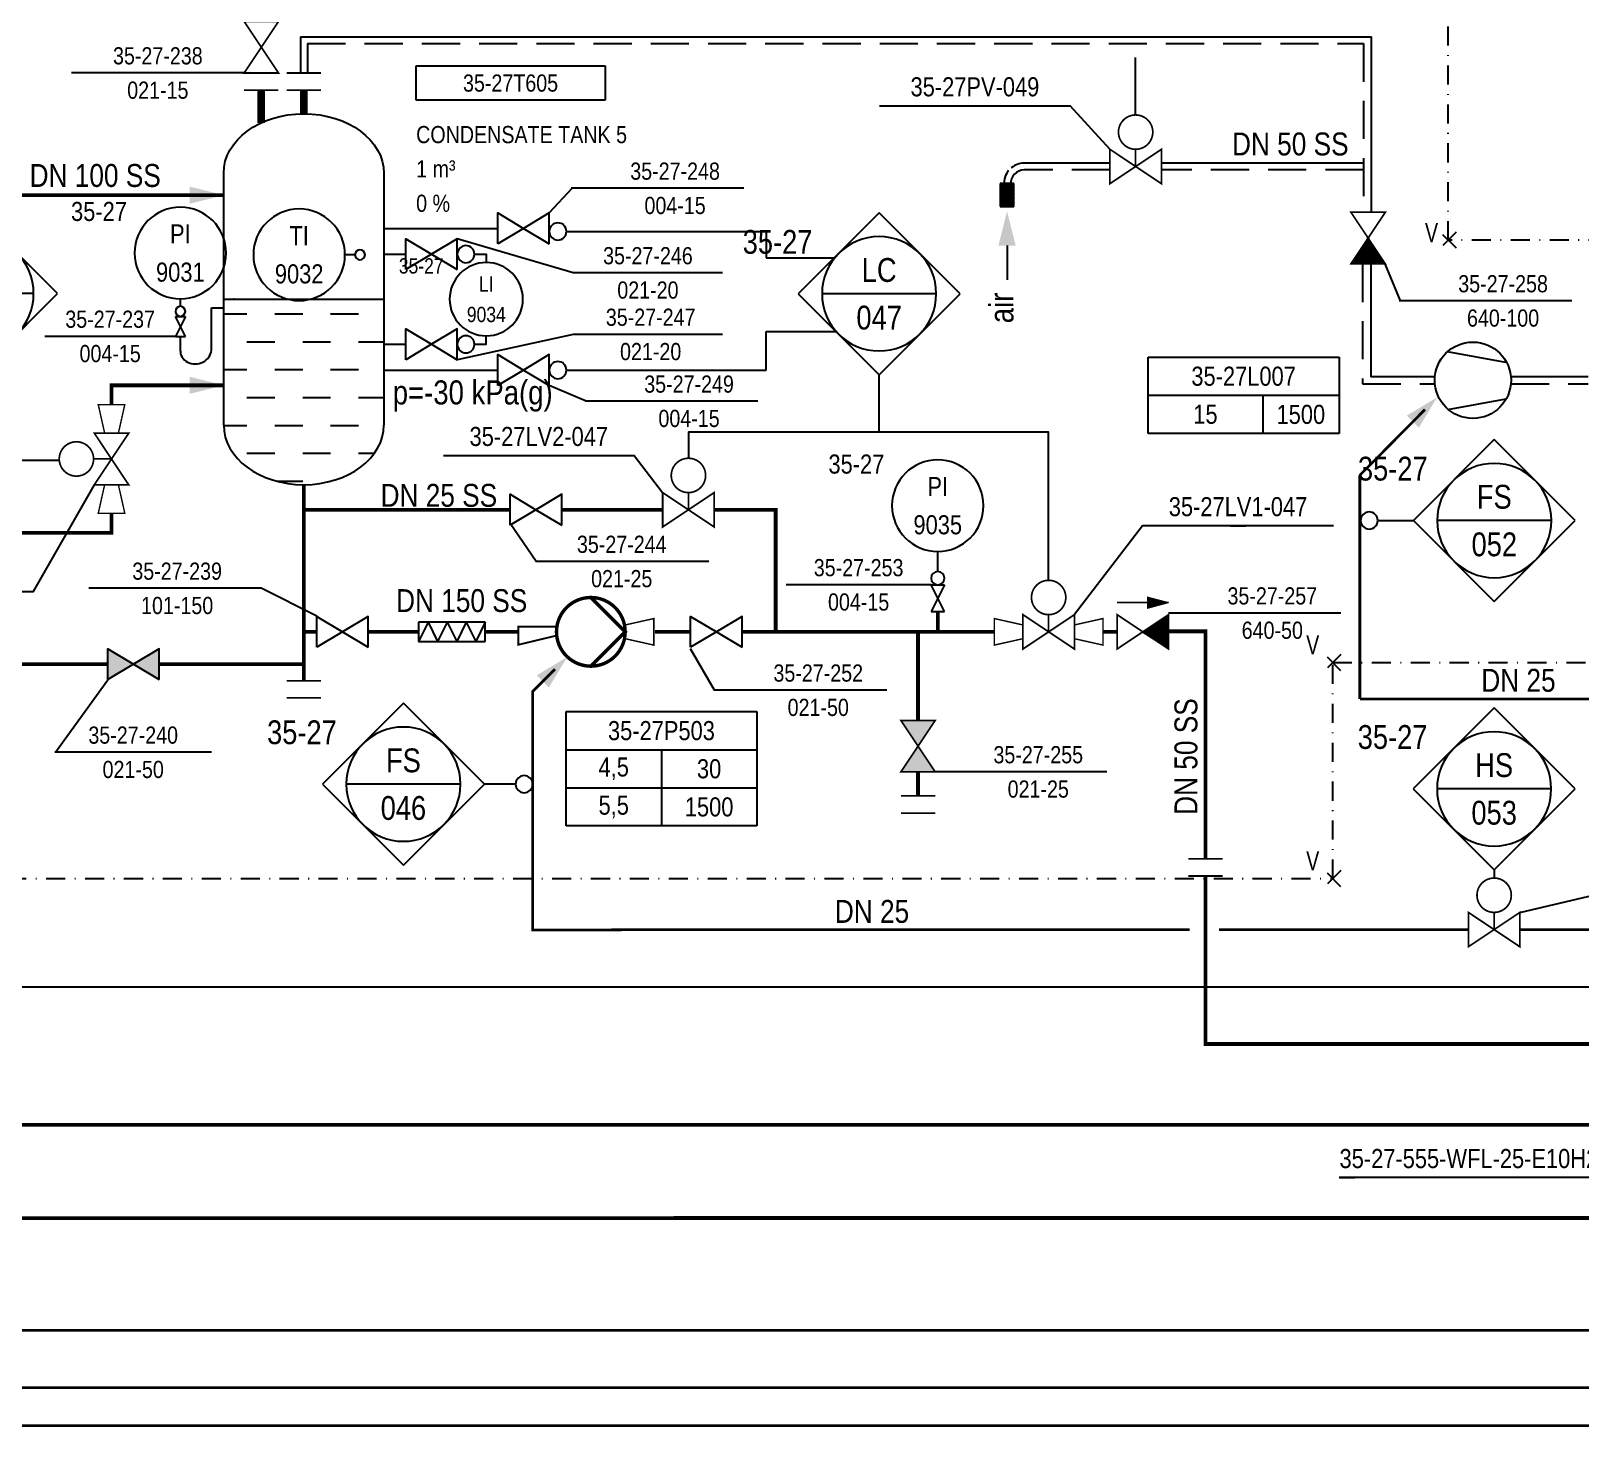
# Model space of a CAD drawing. Header units: millimetres. Extents: x -415 to 12957, y -5 to 599.
# Drawn here: x 4496.1 to 4699.1, y -0.2 to 182.7 of the extents above; entities that cross this region are included whole.
import ezdxf
from ezdxf.enums import TextEntityAlignment as Align

# ---------------------------------------------------------------- set-up
doc = ezdxf.new("R2010")
doc.units = ezdxf.units.MM
doc.header["$LTSCALE"] = 10
doc.header["$MEASUREMENT"] = 0
doc.header["$PDSIZE"] = 1
doc.linetypes.add('DASHDOT2', pattern=[0.5, 0.25, -0.125, 0, -0.125])
doc.linetypes.add('DASHED', pattern=[0.75, 0.5, -0.25])
doc.layers.get('0').update_dxf_attribs({"linetype": 'CONTINUOUS'})
doc.layers.add('BALANSSI', color=3, linetype='CONTINUOUS', lineweight=25)
doc.layers.add('VESIKIERROT', color=100, linetype='DASHDOT2', lineweight=35)
for name, color, linetype in [('ILMAPUTKET', 7, 'CONTINUOUS'), ('KASIVENTTIILIT', 7, 'CONTINUOUS'), ('LAITTEISTO', 7, 'CONTINUOUS'), ('METALLILETKUT', 7, 'CONTINUOUS'), ('P-A-SHEET', 3, 'CONTINUOUS'), ('P-COND', 4, 'CONTINUOUS'), ('P-CVPOS', 7, 'CONTINUOUS'), ('P-DELIVERY_LIMIT', 1, 'DASHDOT2'), ('P-EQUIPMENT_POS', 7, 'CONTINUOUS'), ('P-FITTINGS', 7, 'CONTINUOUS'), ('P-INSTRPOS', 7, 'CONTINUOUS'), ('P-INSTRPOS_TEXTS', 7, 'CONTINUOUS'), ('P-INSTRU', 7, 'CONTINUOUS'), ('P-LINEPOS', 7, 'CONTINUOUS'), ('P-OTHER', 7, 'CONTINUOUS'), ('P-PUMP_POS', 7, 'CONTINUOUS'), ('P-STEAM1', 6, 'CONTINUOUS'), ('P-TANK_POS', 7, 'CONTINUOUS'), ('P-TEXT', 7, 'CONTINUOUS'), ('P-VALVEPOS', 7, 'CONTINUOUS'), ('P-VENTS', 7, 'CONTINUOUS'), ('P-WATER', 3, 'CONTINUOUS'), ('PUMPUT', 7, 'CONTINUOUS'), ('PUTKIKARTIOT', 7, 'CONTINUOUS'), ('SAATOVENTTIILIT', 7, 'CONTINUOUS'), ('yyyy', 7, 'CONTINUOUS'), ('yyyyy', 7, 'CONTINUOUS')]:
    doc.layers.add(name, color=color, linetype=linetype)
doc.styles.add('ARIAL', font='ARIALN.TTF')
doc.styles.add('ARIALN', font='ARIALN.TTF')
doc.styles.add('LEGIBLE', font='ARIALN.TTF')
doc.styles.add('MODESTD', font='ARIALN.TTF')
doc.styles.add('SFS', font='ARIALN.TTF')
doc.styles.get("Standard").update_dxf_attribs({"font": 'ARIALN.TTF'})

# ---------------------------------------------------------------- blocks, each defined once
blk = doc.blocks.new('LAI2587')
for p, q in [((0, 0), (2.5, 0)), ((0, -8.75), (0, 0)), ((2.5, 0), (2.5, -8.75)), ((2.5, -8.75), (0, -8.75))]:
    blk.add_line(p, q)
blk = doc.blocks.new('FLEXIBLE-JOINT')
for p, q in [((1.25, 8.75), (-1.25, 7.5)), ((1.25, 6.25), (-1.25, 7.5)), ((1.25, 6.25), (-1.25, 5)), ((1.25, 3.75), (-1.25, 5)), ((1.25, 3.75), (-1.25, 2.5)), ((1.25, 1.25), (-1.25, 2.5)), ((1.25, 1.25), (-1.25, 0))]:
    blk.add_line(p, q)
at = {"rotation": 180}
blk.add_blockref('LAI2587', (1.25, 0), dxfattribs=at)
blk = doc.blocks.new('P0021')
at = {"linetype": 'Continuous', "const_width": 0.5}
blk.add_lwpolyline([(0, 5, 1), (0, -5, 1)], format="xyb", close=True, dxfattribs=at)
blk.add_lwpolyline([(0, 5), (5, 0), (0, -5)], dxfattribs=at)
at = {"linetype": 'Continuous', "style": 'SFS', "flags": 9}
for tag, p in [('FC', (0, 3.5)), ('SYM_WIDTH', (0, 0))]:
    blk.add_attdef(tag, p, '', height=0.2, dxfattribs=at)
blk = doc.blocks.new('*X39')
at = {"color": 0, "linetype": 'Continuous'}
for p, q in [((207.6, 476.3), (210.54, 479.24)), ((207.61, 476.27), (210.55, 479.22)), ((207.65, 476.27), (210.57, 479.2)), ((207.66, 476.4), (210.53, 479.26)), ((207.68, 476.27), (210.58, 479.17)), ((207.72, 476.27), (210.59, 479.15)), ((207.73, 476.5), (210.51, 479.28)), ((207.75, 476.27), (210.61, 479.13)), ((207.79, 476.6), (210.5, 479.3)), ((207.79, 476.27), (210.62, 479.11)), ((207.82, 476.27), (210.64, 479.09)), ((207.86, 476.7), (210.48, 479.33)), ((207.86, 476.27), (210.65, 479.07)), ((207.89, 476.27), (210.66, 479.05)), ((207.92, 476.8), (210.47, 479.35)), ((207.93, 476.27), (210.68, 479.02)), ((207.96, 476.27), (210.69, 479)), ((207.99, 476.9), (210.46, 479.37)), ((208, 476.27), (210.7, 478.98)), ((208.03, 476.27), (210.72, 478.96)), ((208.05, 477), (210.44, 479.39)), ((208.07, 476.27), (210.73, 478.94)), ((208.1, 476.27), (210.75, 478.92)), ((208.12, 477.1), (210.43, 479.41)), ((208.14, 476.27), (210.76, 478.89)), ((208.18, 477.2), (210.41, 479.43)), ((208.18, 476.27), (210.77, 478.87)), ((208.21, 476.27), (210.79, 478.85)), ((208.25, 477.3), (210.4, 479.46)), ((208.25, 476.27), (210.8, 478.83)), ((208.28, 476.27), (210.81, 478.81)), ((208.31, 477.4), (210.39, 479.48)), ((208.32, 476.27), (210.83, 478.79)), ((208.35, 476.27), (210.84, 478.76)), ((208.38, 477.51), (210.37, 479.5)), ((208.39, 476.27), (210.86, 478.74)), ((208.42, 476.27), (210.87, 478.72)), ((208.45, 477.61), (210.36, 479.52)), ((208.46, 476.27), (210.88, 478.7)), ((208.49, 476.27), (210.9, 478.68)), ((208.51, 477.71), (210.35, 479.54)), ((208.53, 476.27), (210.91, 478.66)), ((208.56, 476.27), (210.92, 478.64)), ((208.58, 477.81), (210.33, 479.56)), ((208.6, 476.27), (210.94, 478.61)), ((208.64, 477.91), (210.32, 479.58)), ((208.64, 476.27), (210.95, 478.59)), ((208.67, 476.27), (210.97, 478.57)), ((208.71, 478.01), (210.3, 479.61)), ((208.71, 476.27), (210.98, 478.55)), ((208.74, 476.27), (210.99, 478.53)), ((208.77, 478.11), (210.29, 479.63)), ((208.78, 476.27), (211.01, 478.51)), ((208.81, 476.27), (211.02, 478.48)), ((208.84, 478.21), (210.28, 479.65)), ((208.85, 476.27), (211.04, 478.46)), ((208.88, 476.27), (211.05, 478.44)), ((208.9, 478.31), (210.26, 479.67)), ((208.92, 476.27), (211.06, 478.42)), ((208.95, 476.27), (211.08, 478.4)), ((208.97, 478.41), (210.25, 479.69)), ((208.99, 476.27), (211.09, 478.38)), ((209.02, 476.27), (211.1, 478.36)), ((209.03, 478.51), (210.24, 479.71)), ((209.06, 476.27), (211.12, 478.33)), ((209.09, 476.27), (211.13, 478.31)), ((209.1, 478.61), (210.22, 479.74)), ((209.13, 476.27), (211.15, 478.29)), ((209.17, 478.71), (210.21, 479.76)), ((209.17, 476.27), (211.16, 478.27)), ((209.2, 476.27), (211.17, 478.25)), ((209.23, 478.82), (210.19, 479.78)), ((209.24, 476.27), (211.19, 478.23)), ((209.27, 476.27), (211.2, 478.2)), ((209.3, 478.92), (210.18, 479.8)), ((209.31, 476.27), (211.21, 478.18)), ((209.34, 476.27), (211.23, 478.16)), ((209.36, 479.02), (210.17, 479.82)), ((209.43, 479.12), (210.15, 479.84)), ((209.49, 479.22), (210.14, 479.86)), ((209.38, 476.27), (211.24, 478.14)), ((209.41, 476.27), (211.26, 478.12)), ((209.45, 476.27), (211.27, 478.1)), ((209.48, 476.27), (211.28, 478.07)), ((209.52, 476.27), (211.3, 478.05)), ((209.55, 476.27), (211.31, 478.03)), ((209.59, 476.27), (211.32, 478.01)), ((209.63, 476.27), (211.34, 477.99)), ((209.66, 476.27), (211.35, 477.97)), ((209.7, 476.27), (211.37, 477.95)), ((209.73, 476.27), (211.38, 477.92)), ((209.77, 476.27), (211.39, 477.9)), ((209.8, 476.27), (211.41, 477.88)), ((209.84, 476.27), (211.42, 477.86)), ((209.87, 476.27), (211.43, 477.84)), ((209.91, 476.27), (211.45, 477.82)), ((209.94, 476.27), (211.46, 477.79)), ((209.98, 476.27), (211.48, 477.77)), ((210.01, 476.27), (211.49, 477.75)), ((210.05, 476.27), (211.5, 477.73)), ((210.08, 476.27), (211.52, 477.71)), ((210.12, 476.27), (211.53, 477.69)), ((210.16, 476.27), (211.55, 477.66)), ((210.19, 476.27), (211.56, 477.64)), ((210.23, 476.27), (211.57, 477.62)), ((210.26, 476.27), (211.59, 477.6)), ((210.3, 476.27), (211.6, 477.58)), ((210.33, 476.27), (211.61, 477.56)), ((210.37, 476.27), (211.63, 477.54)), ((210.4, 476.27), (211.64, 477.51)), ((210.44, 476.27), (211.66, 477.49)), ((210.47, 476.27), (211.67, 477.47)), ((210.51, 476.27), (211.68, 477.45)), ((210.54, 476.27), (211.7, 477.43)), ((210.58, 476.27), (211.71, 477.41)), ((210.61, 476.27), (211.72, 477.38)), ((210.65, 476.27), (211.74, 477.36)), ((210.69, 476.27), (211.75, 477.34)), ((210.72, 476.27), (211.77, 477.32)), ((210.76, 476.27), (211.78, 477.3)), ((210.79, 476.27), (211.79, 477.28)), ((210.83, 476.27), (211.81, 477.26)), ((210.86, 476.27), (211.82, 477.23)), ((210.9, 476.27), (211.83, 477.21)), ((210.93, 476.27), (211.85, 477.19)), ((210.97, 476.27), (211.86, 477.17)), ((211, 476.27), (211.88, 477.15)), ((211.04, 476.27), (211.89, 477.13)), ((211.07, 476.27), (211.9, 477.1)), ((211.11, 476.27), (211.92, 477.08)), ((211.15, 476.27), (211.93, 477.06)), ((211.18, 476.27), (211.95, 477.04)), ((211.22, 476.27), (211.96, 477.02)), ((211.25, 476.27), (211.97, 477)), ((211.29, 476.27), (211.99, 476.97)), ((211.32, 476.27), (212, 476.95)), ((211.36, 476.27), (212.01, 476.93)), ((211.39, 476.27), (212.03, 476.91)), ((211.43, 476.27), (212.04, 476.89)), ((211.46, 476.27), (212.06, 476.87)), ((211.5, 476.27), (212.07, 476.85)), ((211.53, 476.27), (212.08, 476.82)), ((211.57, 476.27), (212.1, 476.8)), ((211.6, 476.27), (212.11, 476.78)), ((211.64, 476.27), (212.12, 476.76)), ((211.68, 476.27), (212.14, 476.74)), ((211.71, 476.27), (212.15, 476.72)), ((211.75, 476.27), (212.17, 476.69)), ((211.78, 476.27), (212.18, 476.67)), ((211.82, 476.27), (212.19, 476.65)), ((211.85, 476.27), (212.21, 476.63)), ((211.89, 476.27), (212.22, 476.61)), ((211.92, 476.27), (212.23, 476.59)), ((211.96, 476.27), (212.25, 476.56)), ((211.99, 476.27), (212.26, 476.54)), ((212.03, 476.27), (212.28, 476.52)), ((212.06, 476.27), (212.29, 476.5)), ((212.1, 476.27), (212.3, 476.48)), ((212.14, 476.27), (212.32, 476.46)), ((212.17, 476.27), (212.33, 476.44)), ((212.21, 476.27), (212.34, 476.41)), ((212.24, 476.27), (212.36, 476.39)), ((212.28, 476.27), (212.37, 476.37)), ((212.31, 476.27), (212.39, 476.35)), ((212.35, 476.27), (212.4, 476.33)), ((212.38, 476.27), (212.41, 476.31)), ((212.42, 476.27), (212.43, 476.28))]:
    blk.add_line(p, q, dxfattribs=at)
blk = doc.blocks.new('t001_ch2')
for points, const_width in [([(-3.75, 2.5), (-3.75, -2.5), (3.75, 2.5), (3.75, -2.5), (-3.75, 2.5)], 0.25), ([(3.75, -4.25), (-3.75, -4.25)], 0.25), ([(-3.57, -4.3), (-0.77, -3.55), (-0.77, -4.93), (-3.17, -4.3), (-0.88, -3.69), (-0.88, -4.8), (-2.77, -4.3), (-0.98, -3.82), (-0.98, -4.67), (-2.37, -4.3), (-1.08, -3.95), (-1.08, -4.53), (-1.97, -4.3), (-1.19, -4.09), (-1.19, -4.4), (-1.57, -4.3), (-1.29, -4.22), (-1.29, -4.26), (-1.17, -4.22)], 0.35)]:
    blk.add_lwpolyline(points, dxfattribs=dict(const_width=const_width))
at = {"linetype": 'Continuous', "const_width": 0.25}
for points in [[(-0.08, 0.03), (-3.74, -2.42), (-3.72, 2.42), (-0.02, 0.06)], [(0, 0), (-3.73, -2.42), (-3.73, 2.28), (-3.73, 2.43), (-0.12, 0.13)]]:
    blk.add_lwpolyline(points, dxfattribs=at)
at = {"linetype": 'Continuous', "xscale": -1, "rotation": 270}
blk.add_blockref('*X39', (-480, -210), dxfattribs=at)
blk = doc.blocks.new('PI321')
for p, q in [((0.5, 0.25), (-0.5, -0.25)), ((-0.5, -0.25), (-0.5, 0.25)), ((-0.5, 0.25), (0.5, -0.25)), ((0.5, -0.25), (0.5, 0.25))]:
    blk.add_line(p, q)
blk = doc.blocks.new('ARROW')
blk.add_solid([(-2.5, -1.25), (-2.5, 1.25), (2.5, 0)])
at = {"linetype": 'Continuous', "flags": 1}
blk.add_attdef('SYM_WIDTH', (0, 0), '', height=3, dxfattribs=at)
blk = doc.blocks.new('T200FFL')
at = {"const_width": 0.25}
for points in [[(-1.25, 2.5), (-1.25, -2.5)], [(1.25, -2.5), (1.25, 2.5)]]:
    blk.add_lwpolyline(points, dxfattribs=at)
at = {"linetype": 'Continuous', "style": 'SFS', "flags": 9}
for tag, p in [('FC', (0, 3.5)), ('SYM_WIDTH', (0, 0))]:
    blk.add_attdef(tag, p, '', height=0.2, dxfattribs=at)
blk = doc.blocks.new('*X36')
at = {"color": 0, "linetype": 'Continuous'}
for p, q in [((172.25, 138.38), (172.29, 138.42)), ((172.25, 138.31), (172.33, 138.39)), ((172.25, 138.23), (172.37, 138.36)), ((172.25, 138.16), (172.41, 138.33)), ((172.25, 138.09), (172.45, 138.3)), ((172.25, 138.02), (172.5, 138.27)), ((172.25, 137.95), (172.54, 138.24)), ((172.25, 137.88), (172.58, 138.22)), ((172.25, 137.81), (172.62, 138.19)), ((172.25, 137.74), (172.66, 138.16)), ((172.25, 137.67), (172.71, 138.13)), ((172.25, 137.6), (172.75, 138.1)), ((172.25, 137.53), (172.79, 138.07)), ((172.25, 137.46), (172.83, 138.04)), ((172.25, 137.39), (172.87, 138.01)), ((172.25, 137.32), (172.92, 137.99)), ((172.25, 137.25), (172.96, 137.96)), ((172.25, 137.18), (173, 137.93)), ((172.26, 137.11), (173.04, 137.9)), ((172.26, 137.04), (173.09, 137.87)), ((172.26, 136.97), (173.13, 137.84)), ((172.26, 136.9), (173.17, 137.81)), ((172.26, 136.83), (173.21, 137.79)), ((172.26, 136.76), (173.25, 137.76)), ((172.26, 136.69), (173.3, 137.73)), ((172.26, 136.62), (173.34, 137.7)), ((172.26, 136.55), (173.38, 137.67)), ((172.26, 136.48), (173.42, 137.64)), ((172.26, 136.41), (173.46, 137.61)), ((172.26, 136.34), (173.51, 137.58)), ((172.26, 136.27), (173.55, 137.56)), ((172.26, 136.2), (173.59, 137.53)), ((172.26, 136.13), (173.63, 137.5)), ((172.26, 136.06), (173.67, 137.47)), ((172.26, 135.99), (173.72, 137.44)), ((172.26, 135.92), (173.76, 137.41)), ((172.26, 135.85), (173.8, 137.38)), ((172.27, 135.78), (173.84, 137.36)), ((172.27, 135.71), (173.88, 137.33)), ((172.27, 135.64), (173.93, 137.3)), ((172.27, 135.57), (173.97, 137.27)), ((172.27, 135.5), (174.01, 137.24)), ((172.27, 135.43), (174.05, 137.21)), ((172.27, 135.36), (174.09, 137.18)), ((172.27, 135.29), (174.14, 137.15)), ((172.27, 135.22), (174.18, 137.13)), ((172.27, 135.15), (174.22, 137.1)), ((172.27, 135.08), (174.26, 137.07)), ((172.27, 135.01), (174.3, 137.04)), ((172.27, 134.94), (174.35, 137.01)), ((172.27, 134.87), (174.39, 136.98)), ((172.27, 134.8), (174.43, 136.95)), ((172.27, 134.73), (174.47, 136.93)), ((172.27, 134.66), (174.51, 136.9)), ((172.27, 134.59), (174.56, 136.87)), ((172.27, 134.52), (174.6, 136.84)), ((172.28, 134.45), (174.64, 136.81)), ((172.28, 134.38), (174.68, 136.78)), ((172.28, 134.3), (174.73, 136.75)), ((172.28, 134.23), (174.77, 136.72)), ((172.28, 134.16), (174.81, 136.7)), ((172.28, 134.09), (174.85, 136.67)), ((172.28, 134.02), (174.89, 136.64)), ((172.28, 133.95), (174.94, 136.61)), ((172.28, 133.88), (174.98, 136.58)), ((172.28, 133.81), (175.02, 136.55)), ((172.28, 133.74), (175.06, 136.52)), ((172.28, 133.67), (175.1, 136.5)), ((172.28, 133.6), (175.15, 136.47)), ((172.31, 133.56), (175.19, 136.44)), ((172.52, 133.7), (175.23, 136.41)), ((172.73, 133.84), (175.27, 136.38)), ((172.95, 133.98), (175.31, 136.35)), ((173.16, 134.13), (175.36, 136.32)), ((173.37, 134.27), (175.4, 136.29)), ((173.58, 134.41), (175.44, 136.27)), ((173.8, 134.55), (175.48, 136.24)), ((174.01, 134.7), (175.52, 136.21)), ((174.22, 134.84), (175.57, 136.18)), ((174.44, 134.98), (175.61, 136.15)), ((174.65, 135.12), (175.65, 136.12)), ((174.86, 135.26), (175.69, 136.09)), ((175.08, 135.41), (175.73, 136.07)), ((175.29, 135.55), (175.78, 136.04)), ((175.5, 135.69), (175.82, 136.01)), ((175.71, 135.83), (175.86, 135.98)), ((175.9, 135.95), (175.93, 135.97))]:
    blk.add_line(p, q, dxfattribs=at)
blk = doc.blocks.new('t001_ch')
at = {"const_width": 0.25}
blk.add_lwpolyline([(-3.75, -2.5), (-3.75, 2.5), (3.75, -2.5), (3.75, 2.5), (-3.75, -2.5)], dxfattribs=at)
at = {"linetype": 'Continuous'}
blk.add_lwpolyline([(-0.08, -0.06), (-3.75, 2.44), (-3.72, -2.46), (-0.08, -0.03), (-0.06, -0.03)], dxfattribs=at)
at = {"color": 7, "linetype": 'Continuous'}
for start, end in [(0, 180), (180, 0)]:
    blk.add_arc((-0.02, 0), 0.0625, start, end, dxfattribs=at)
at = {"linetype": 'Continuous'}
blk.add_blockref('*X36', (-176, -136), dxfattribs=at)
at = {"linetype": 'Continuous', "style": 'LEGIBLE', "flags": 9}
for tag, p in [('FC', (0, 3.5)), ('SYM_WIDTH', (0, 0))]:
    blk.add_attdef(tag, p, '', height=1.8, dxfattribs=at)
blk = doc.blocks.new('condensatetank2_5')
at = {"layer": 'yyyy'}
h = blk.add_hatch(dxfattribs=at)
h.set_pattern_fill('DASH', color=256, scale=39, style=0)
h.set_pattern_definition([(0, (-51.5, -34.8895), (4.875, 4.875), [4.875, -4.875])])
h.paths.add_polyline_path([(14, 0), (0, 0), (0, -22), (14, -22)])
h.paths.add_polyline_path([(28, 0), (14, 0), (14, -22), (28, -22)])
edge = h.paths.add_edge_path()
edge.add_ellipse((14, -22), major_axis=(14, 0), ratio=0.742857, start_angle=180, end_angle=360)
edge.add_line((28, -22), (0, -22))
for p, q in [((0, -22), (0, 22)), ((28, 22), (28, -22)), ((0, 0), (28, 0)), ((0, -18.29), (0, -18.29))]:
    blk.add_line(p, q, dxfattribs=at)
at = {"layer": 'yyyy', "extrusion": (0, 0, -1)}
blk.add_ellipse((14, 22), major_axis=(14, 0), ratio=0.742857, start_param=3.141593, end_param=6.283185, dxfattribs=at)
at = {"layer": 'yyyy'}
blk.add_ellipse((14, -22), major_axis=(14, 0), ratio=0.742857, start_param=3.141593, end_param=6.283185, dxfattribs=at)
for p in [(0, 8.68), (0, 0), (1.78, 0)]:
    blk.add_point(p, dxfattribs=at)
blk = doc.blocks.new('T100CON')
at = {"const_width": 0.25}
blk.add_lwpolyline([(-2.5, 2.4), (2.5, 1.28), (2.5, -1.12), (-2.5, -2.24)], close=True, dxfattribs=at)
at = {"style": 'LEGIBLE', "flags": 9}
for tag, p in [('FC', (0, 3.5)), ('SYM_WIDTH', (0, 0))]:
    blk.add_attdef(tag, p, '', height=1.8, dxfattribs=at)
blk = doc.blocks.new('T100ECC')
at = {"const_width": 0.25}
blk.add_lwpolyline([(-2.5, -0.28), (-2.5, -1.464), (2.5, -2.664), (2.5, -0.28)], close=True, dxfattribs=at)
at = {"linetype": 'Continuous', "style": 'LEGIBLE', "flags": 9}
blk.add_attdef('FC', (0, 3.5), '', height=1.8, dxfattribs=at)
blk = doc.blocks.new('i001_11')
at = {"layer": 'yyyyy', "const_width": 0.25}
blk.add_lwpolyline([(0, 7.5, 1), (0, 2.5, 1)], format="xyb", close=True, dxfattribs=at)
for points in [[(-3.75, -2.5), (-3.75, 2.5), (3.75, -2.5), (3.75, 2.5), (-3.75, -2.5)], [(0, 2.5), (0, 0)]]:
    blk.add_lwpolyline(points, dxfattribs=at)
at = {"layer": 'yyyyy', "linetype": 'Continuous', "style": 'SFS', "flags": 9}
for tag, p in [('FC', (0, 3.5)), ('SYM_WIDTH', (0, 0))]:
    blk.add_attdef(tag, p, '', height=0.2, dxfattribs=at)
blk = doc.blocks.new('T001_11')
at = {"const_width": 0.25}
blk.add_lwpolyline([(-3.75, -2.5), (-3.75, 2.5), (3.75, -2.5), (3.75, 2.5), (-3.75, -2.5)], dxfattribs=at)
at = {"linetype": 'Continuous', "style": 'SFS', "flags": 9}
for tag, p in [('FC', (0, 3.5)), ('SYM_WIDTH', (0, 0))]:
    blk.add_attdef(tag, p, '', height=0.2, dxfattribs=at)
blk = doc.blocks.new('t001_00')
at = {"const_width": 0.25}
blk.add_lwpolyline([(-3.75, -2.5), (-3.75, 2.5), (3.75, -2.5), (3.75, 2.5), (-3.75, -2.5)], dxfattribs=at)
at = {"linetype": 'Continuous'}
for points in [[(-3.75, 2.5), (-3.75, -2.5), (0, 0)], [(0, 0), (3.75, 2.5), (3.75, -2.5)]]:
    blk.add_solid(points, dxfattribs=at)
blk = doc.blocks.new('PPI_0103B')
at = {"color": 0, "linetype": 'ByBlock'}
blk.add_circle((0, 0), 1.25, dxfattribs=at)
blk = doc.blocks.new('PPI_0900A')
at = {"color": 0, "linetype": 'ByBlock'}
blk.add_line((-2.5, 0), (2.5, 0), dxfattribs=at)
blk = doc.blocks.new('PPI_0700A-27_5')
at = {"color": 0, "linetype": 'ByBlock'}
for p, q in [((0, 0), (27.5, 0)), ((0, -5), (0, 0)), ((27.5, 0), (27.5, -5)), ((27.5, -5), (0, -5))]:
    blk.add_line(p, q, dxfattribs=at)
blk = doc.blocks.new('PPI_1207A')
at = {"color": 0, "linetype": 'ByBlock'}
for p, q in [((-8.5, 0), (0, 8.5)), ((0, 8.5), (8.5, 0)), ((0, -8.5), (-8.5, 0)), ((-6, 0), (6, 0)), ((8.5, 0), (0, -8.5))]:
    blk.add_line(p, q, dxfattribs=at)
blk.add_circle((0, 0), 6, dxfattribs=at)
blk = doc.blocks.new('PPI_1000A')
at = {"color": 0, "linetype": 'ByBlock'}
blk.add_line((-1, 0), (1, 0), dxfattribs=at)
blk = doc.blocks.new('PPI_0521A-25_0')
at = {"color": 0, "linetype": 'ByBlock'}
for p, q in [((0, 0), (25, 0)), ((0, -15), (0, 0)), ((25, 0), (25, -15)), ((0, -5), (25, -5)), ((12.5, -5), (12.5, -15)), ((0, -10), (25, -10)), ((25, -15), (0, -15))]:
    blk.add_line(p, q, dxfattribs=at)
blk = doc.blocks.new('PPI_1200A')
at = {"color": 0, "linetype": 'ByBlock'}
blk.add_circle((0, 0), 6, dxfattribs=at)
blk = doc.blocks.new('PPI_1100A')
at = {"color": 0, "linetype": 'ByBlock'}
blk.add_line((0, 0), (2, 0), dxfattribs=at)
blk = doc.blocks.new('PRO66DD')
h = blk.add_hatch(color=0)
h.paths.add_polyline_path([(-3, 1.8), (-3, -1.8), (0, 0)])
h.paths.add_polyline_path([(3, -1.8), (3, 1.8), (0, 0)])
at = {"layer": 'P-VENTS', "color": 0, "linetype": 'Continuous'}
for points in [[(-3, -1.8), (-3, 1.8), (0, 0)], [(3, -1.8), (3, 1.8), (0, 0)]]:
    blk.add_lwpolyline(points, close=True, dxfattribs=at)
blk = doc.blocks.new('P7A1100')
at = {"color": 0, "linetype": 'ByBlock'}
for points in [[(-3, -1.8), (-3, 1.8), (0, 0)], [(3, -1.8), (3, 1.8), (0, 0)]]:
    blk.add_lwpolyline(points, close=True, dxfattribs=at)
blk = doc.blocks.new('PPI_1300A-25_0')
at = {"color": 0, "linetype": 'ByBlock'}
for p, q in [((0, 0), (25, 0)), ((0, -10), (0, 0)), ((25, 0), (25, -10)), ((0, -5), (25, -5)), ((15, -5), (15, -10)), ((25, -10), (0, -10))]:
    blk.add_line(p, q, dxfattribs=at)
blk = doc.blocks.new('P7A1209')
at = {"color": 0, "linetype": 'ByBlock'}
for p, q in [((-3, -3), (3, 3)), ((-3, -2), (2, 3)), ((-3, -1), (1, 3)), ((-3, 0), (0, 3)), ((-3, 1), (-1, 3)), ((-3, 2), (-2, 3)), ((3, 3), (-3, 3)), ((-3, 3), (-3, -3)), ((-2, -3), (3, 2)), ((-1, -3), (3, 1)), ((0, -3), (3, 0)), ((3, -3), (3, 3)), ((-3, -3), (3, -3)), ((1, -3), (3, -1)), ((2, -3), (3, -2))]:
    blk.add_line(p, q, dxfattribs=at)
blk = doc.blocks.new('A$CBBCD')
at = {"layer": 'P-FITTINGS', "xscale": 0.5, "yscale": 0.3, "zscale": 0.3}
blk.add_blockref('P7A1209', (1.5, 0.9), dxfattribs=at)

msp = doc.modelspace()

# ---------------------------------------------------------------- linework, layer by layer
at = {"layer": 'ILMAPUTKET'}
for points in [[(4531.41, 181.98), (4671.76, 181.98)], [(4531.41, 181.98), (4531.41, 177.23)], [(4532.31, 181.08), (4532.31, 177.23)], [(4671.76, 158.97), (4671.76, 181.98)], [(4637.47, 165.43), (4626.17, 165.43)], [(4670.7, 165.43), (4644.22, 165.43)], [(4623.99, 154.62), (4623.99, 150.12)], [(4623.99, 154.62), (4623.99, 150.12)], [(4671.67, 152.23), (4671.67, 137.42)], [(4680.03, 137.42), (4671.67, 137.42)], [(4700.12, 137.42), (4690.01, 137.42)]]:
    msp.add_lwpolyline(points, dxfattribs=at)
at = {"layer": 'ILMAPUTKET', "linetype": 'DASHED'}
for points in [[(4532.31, 181.08), (4670.7, 181.08)], [(4670.7, 181.08), (4670.7, 158.97)], [(4637.47, 164.53), (4626.25, 164.53)], [(4670.7, 164.53), (4644.22, 164.53)], [(4670.58, 152.22), (4670.58, 136.52)], [(4670.58, 136.52), (4680.03, 136.52)], [(4690.01, 136.52), (4700.12, 136.52)]]:
    msp.add_lwpolyline(points, dxfattribs=at)
at = {"layer": 'ILMAPUTKET'}
for centre, radius, start, end in [((4626.27, 162.73), 2.7, 140.4859, 155.1062), ((4626.27, 162.73), 1.8, 90.8801, 181.7657), ((4626.26, 162.77), 2.66, 91.9245, 129.966), ((4626.27, 162.73), 2.7, 152.7527, 179.4363), ((4626.27, 162.73), 2.7, 152.7527, 179.4363)]:
    msp.add_arc(centre, radius, start, end, dxfattribs=at)
at = {"layer": 'P-A-SHEET', "color": 7, "const_width": 0.35}
for points in [[(-410, 0), (12952.06, 0), (12952.06, 594), (-410, 594)], [(-405, 5), (12947.06, 5), (12947.06, 589), (-405, 589)]]:
    msp.add_lwpolyline(points, close=True, dxfattribs=at)
at = {"layer": 'P-COND', "const_width": 0.5}
for points in [[(4649.99, 72.02), (4649.99, 50), (5134.7, 50), (5134.7, 320), (6139.99, 320), (6139.99, 213.09)], [(-130.72, 27.08), (2740, 27.14), (2755, 27.14), (5492.84, 27.23), (5492.84, 295), (6065.89, 295), (6065.89, 213.23)], [(4531.84, 123.29), (4531.84, 97.59)], [(4558.89, 120), (4531.84, 120)], [(4578.86, 120), (4565.64, 120)], [(4614.91, 104.01), (4614.91, 106.67)], [(4533.53, 104.01), (4531.84, 104.01)], [(4546.87, 104.01), (4540.28, 104.01)], [(4559.95, 104.01), (4555.62, 104.01)], [(4577.85, 104.01), (4582.53, 104.01)], [(4589.28, 104.01), (4622.32, 104.01)], [(4612.33, 95.77), (4612.33, 104.01)], [(4636.57, 104.01), (4638.41, 104.01)], [(4649.99, 74.27), (4649.99, 104.07), (4645.13, 104.07)], [(4531.84, 99.77), (4512.9, 99.77)], [(4612.33, 92.41), (4612.33, 95.77)], [(4612.33, 85.59), (4612.33, 82.51)]]:
    msp.add_lwpolyline(points, dxfattribs=at)
at = {"layer": 'P-COND', "linetype": 'Continuous', "const_width": 0.5}
msp.add_lwpolyline([(6127.26, 294.62), (6127.26, 307.5), (5149.96, 307.5), (5149.96, 39.42), (2539.99, 39.42), (2539.99, 175)], dxfattribs=at)
at = {"layer": 'P-COND'}
for points in [[(4402.25, 175.12, 0.5, 0.5, 0), (4402.27, 161.22, 0.5, 0.5, 0), (4521.34, 161.21, 0, 0, 0)], [(4521.36, 136.31, 0.5, 0.5, 0), (4506.64, 136.31, 0.5, 0.5, 0), (4506.64, 133.78, 0, 0, 0)], [(4404.66, 116.99, 0.5, 0.5, 0), (4506.64, 116.99, 0.5, 0.5, 0), (4506.64, 119.53, 0, 0, 0)], [(4593.67, 104.01, 0.5, 0.5, 0), (4593.67, 120, 0.5, 0.5, 0), (4585.61, 120, 0, 0, 0)], [(4506.15, 99.77, 0.5, 0.5, 0), (4493.41, 99.77, 0.5, 0.5, 0), (4493.38, 74.22, 0, 0, 0)]]:
    msp.add_lwpolyline(points, format="xyseb", dxfattribs=at)
at = {"layer": 'P-CVPOS'}
for points in [[(4607.28, 172.92), (4632.28, 172.92)], [(4637.47, 167.23), (4632.28, 172.92)], [(4550.13, 127.11), (4575.13, 127.11), (4578.86, 122.25)], [(4428.9, 109.3), (4496.4, 109.3), (4504.39, 123.28)], [(4666.76, 117.91), (4641.76, 117.91), (4632.82, 106.26)], [(4691.19, 67.25), (4700.28, 69.36)]]:
    msp.add_lwpolyline(points, dxfattribs=at)
at = {"layer": 'P-DELIVERY_LIMIT'}
msp.add_lwpolyline([(4521.54, 187.42), (4422.68, 187.42), (4422.68, 220.75), (4384.82, 220.75), (4384.82, 177.65), (4361.55, 177.65), (4361.55, 159.33), (4288.97, 159.33), (4288.97, 71.67), (4666.69, 71.68), (4666.69, 99.98), (4707.8, 99.98), (4707.8, 155.32), (4681.8, 155.32), (4681.8, 218.48), (4521.54, 218.69)], close=True, dxfattribs=at)
for points in [[(4682.87, 154.26), (4680.74, 156.38)], [(4682.86, 156.38), (4680.74, 154.25)], [(4667.75, 98.92), (4665.62, 101.04)], [(4667.75, 101.05), (4665.63, 98.92)], [(4667.75, 70.62), (4665.62, 72.74)], [(4667.75, 72.74), (4665.63, 70.62)]]:
    msp.add_lwpolyline(points, dxfattribs=at)
at = {"layer": 'P-INSTRU'}
for points in [[(1362.79, 103.98), (1514.84, 103.98), (1514.84, 57.5), (5356.15, 57.5), (5356.15, 287.5), (6120.51, 287.5)], [(4640.84, 171.73), (4640.84, 179.26)], [(4542.34, 156.87), (4557.26, 156.87)], [(4566.26, 156.47), (4592.41, 156.47)], [(4592.41, 156.47), (4592.41, 152.99)], [(4538.54, 153.41), (4537.23, 153.41)], [(4542.34, 153.49), (4545.2, 153.49)], [(4554.2, 153.49), (4555.75, 153.49), (4555.75, 152.39)], [(4592.41, 152.99), (4601.34, 152.99)], [(4515.66, 146.66), (4515.66, 147.64)], [(4519.72, 146.47), (4521.34, 146.47)], [(4554.2, 141.68), (4555.75, 141.68), (4555.75, 142.79)], [(4592.41, 143.37), (4601.55, 143.37)], [(4592.41, 138.3), (4592.41, 143.37)], [(4542.34, 141.68), (4545.2, 141.68)], [(4542.34, 138.3), (4557.26, 138.3)], [(4566.26, 138.3), (4592.41, 138.3)], [(4607.23, 130.19), (4607.23, 137.69)], [(4629.44, 110.76), (4629.44, 130.19), (4582.24, 130.19), (4582.24, 126.75)], [(4488.95, 126.48), (4499.79, 126.48)], [(4672.58, 118.59), (4677.24, 118.59)], [(4614.91, 111.91), (4614.91, 114.54)], [(4559.59, 84.05), (4555.5, 84.05)], [(4687.82, 72.82), (4687.82, 71.75)]]:
    msp.add_lwpolyline(points, dxfattribs=at)
at = {"layer": 'P-OTHER'}
for points in [[(4524.01, 177.23), (4501.41, 177.23)], [(4519.72, 140.84), (4519.72, 146.47)], [(4515.66, 140.84), (4515.66, 142.72)], [(4584.91, 113.23), (4562.3, 113.23), (4558.89, 118.2)], [(4614.03, 110.17), (4595.04, 110.17)], [(4707.49, 32.5), (4667.49, 32.5)]]:
    msp.add_lwpolyline(points, dxfattribs=at)
msp.add_ellipse((4517.69, 140.91), major_axis=(2.01, 0.37), ratio=0.874849, start_param=2.932717, end_param=6.07431, dxfattribs=at)
at = {"layer": 'P-STEAM1', "const_width": 1}
for points in [[(4526.26, 174.98), (4526.26, 170.69)], [(4531.84, 171.89), (4531.84, 174.98)]]:
    msp.add_lwpolyline(points, dxfattribs=at)
at = {"layer": 'P-VALVEPOS'}
for points in [[(4566.99, 162.12), (4564.01, 158.89)], [(4589.49, 162.12), (4566.89, 162.12)], [(4586.72, 151.04), (4567.14, 151.04), (4551.95, 155.52)], [(4673.51, 152.22), (4675.49, 147.37)], [(4697.99, 147.37), (4675.39, 147.37)], [(4515, 142.72), (4497.92, 142.72)], [(4586.72, 142.98), (4567.14, 142.98), (4551.95, 139.65)], [(4568.82, 134.22), (4564.01, 136.28)], [(4591.32, 134.22), (4568.72, 134.22)], [(4533.53, 106.04), (4526.27, 109.71), (4503.67, 109.71)], [(4667.75, 106.47), (4645.15, 106.47)], [(4608.25, 96.36), (4585.65, 96.36), (4582.53, 101.76)], [(4499.29, 88.23), (4506.15, 97.74)], [(4519.76, 88.23), (4499.19, 88.23)], [(4637.08, 85.66), (4614.48, 85.66)]]:
    msp.add_lwpolyline(points, dxfattribs=at)
at = {"layer": 'P-WATER', "const_width": 0.35}
for points in [[(4670.22, 124.52), (4678.75, 133.13)], [(4670.22, 95.22), (4670.22, 124.52)], [(4564.75, 99.11), (4561.84, 96.2), (4561.84, 64.96), (4647.9, 65)], [(4670.22, 95.22), (4717.03, 95.22)], [(4651.76, 65), (4684.44, 65)], [(4691.19, 65), (4707.49, 65), (4707.49, 52.36)], [(-315, 12.5), (6789.82, 12.5)]]:
    msp.add_lwpolyline(points, dxfattribs=at)
at = {"layer": 'PUMPUT'}
for points in [[(4689.36, 139.31), (4681.72, 140.7)], [(4689.36, 134.5), (4681.72, 133.11)]]:
    msp.add_lwpolyline(points, dxfattribs=at)
msp.add_circle((4685.03, 136.97), 5, dxfattribs=at)
at = {"layer": 'SAATOVENTTIILIT', "const_width": 0.225}
for points in [[(4640.84, 171.73, -1), (4640.84, 167.23, -1)], [(4502.04, 128.91, 1), (4502.04, 124.41, 1)], [(4582.24, 126.75, 1), (4582.24, 122.25, 1)], [(4629.44, 110.76, 1), (4629.44, 106.26, 1)]]:
    msp.add_lwpolyline(points, format="xyb", close=True, dxfattribs=at)
for points in [[(4644.22, 162.73), (4644.22, 167.23), (4637.47, 162.73), (4637.47, 167.23), (4644.22, 162.73)], [(4640.84, 167.23), (4640.84, 164.98)], [(4508.89, 123.28), (4504.39, 123.28), (4508.89, 130.03), (4504.39, 130.03), (4508.89, 123.28)], [(4504.39, 126.66), (4506.64, 126.66)], [(4578.86, 117.75), (4578.86, 122.25), (4585.61, 117.75), (4585.61, 122.25), (4578.86, 117.75)], [(4582.24, 122.25), (4582.24, 120)], [(4626.07, 101.76), (4626.07, 106.26), (4632.82, 101.76), (4632.82, 106.26), (4626.07, 101.76)], [(4629.44, 106.26), (4629.44, 104.01)]]:
    msp.add_lwpolyline(points, dxfattribs=at)

# ---------------------------------------------------------------- block references
at = {"layer": 'ILMAPUTKET', "xscale": -0.900000000000091, "yscale": 0.900000000000091, "zscale": 0.900000000000091, "rotation": 269.9999999999964}
msp.add_blockref('ARROW', (4623.99, 156.87), dxfattribs=at)
at = {"layer": 'KASIVENTTIILIT'}
for name, p, xscale, yscale, zscale, rotation in [('T001_11', (4526.27, 180.6), -0.900000000000091, 0.900000000000091, 0.900000000000091, 270), ('t001_ch', (4671.31, 155.6), -0.900000000000091, 0.900000000000091, 0.900000000000091, 270), ('PI321', (4515.66, 144.03), -2.625, 2.625, 2.625, 269.9999999999772), ('PI321', (4614.91, 108.42), -3.5, 3.5, 3.5, 269.9999999999772), ('t001_ch2', (4641.78, 104.01), 0.8999999999996362, 0.8999999999996362, 0.8999999999996362, 180), ('t001_00', (4612.33, 89.03), 0.900000000000091, 0.900000000000091, 0.900000000000091, 90.00000000000001)]:
    msp.add_blockref(name, p, dxfattribs=dict(at, xscale=xscale, yscale=yscale, zscale=zscale, rotation=rotation))
at = {"layer": 'LAITTEISTO', "xscale": 0.75, "yscale": 0.75, "zscale": 0.75}
msp.add_blockref('condensatetank2_5', (4521.34, 147.59), dxfattribs=at)
at = {"layer": 'METALLILETKUT', "xscale": -1, "rotation": 270}
msp.add_blockref('FLEXIBLE-JOINT', (4546.87, 104.01), dxfattribs=at)
at = {"layer": 'P-COND', "xscale": 0.8999999999996362, "yscale": 0.8999999999996362, "zscale": 0.8999999999996362}
for p in [(4519.11, 161.22), (4519.11, 136.31)]:
    msp.add_blockref('ARROW', p, dxfattribs=at)
at = {"layer": 'P-CVPOS', "color": 140, "xscale": -1, "rotation": 180}
for p in [(4619.78, 172.92), (4562.63, 127.11), (4654.26, 117.91)]:
    msp.add_blockref('PPI_1000A', p, dxfattribs=at)
at = {"layer": 'P-EQUIPMENT_POS', "color": 140}
msp.add_blockref('PPI_1300A-25_0', (4642.49, 140), dxfattribs=at)
at = {"layer": 'P-INSTRPOS', "color": 140, "xscale": -0.8, "yscale": 0.8, "zscale": 0.8}
msp.add_blockref('PPI_1200A', (4555.75, 147.59), dxfattribs=at)
at = {"layer": 'P-INSTRU', "color": 140}
for name, p, xscale, yscale, zscale in [('PPI_1207A', (4488.95, 148.33), -1.2478, 1.2478, 1.2478), ('PPI_1207A', (4607.23, 148.3), -1.2478, 1.2478, 1.2478), ('PPI_0103B', (4565.13, 156.47), -0.899999999999636, 0.899999999999636, 0.899999999999636), ('PPI_0103B', (4553.08, 153.49), -0.899999999999636, 0.899999999999636, 0.899999999999636), ('PPI_0103B', (4515.66, 146), -0.525000000000546, 0.525000000000546, 0.525000000000546), ('PPI_0103B', (4553.08, 141.68), -0.899999999999636, 0.899999999999636, 0.899999999999636), ('PPI_0103B', (4565.13, 138.3), -0.899999999999636, 0.899999999999636, 0.899999999999636), ('PPI_1207A', (4687.84, 118.59), -1.2478, 1.2478, 1.2478), ('PPI_0103B', (4671.45, 118.59), -0.900000000000091, 0.900000000000091, 0.900000000000091), ('PPI_0103B', (4614.91, 111.04), -0.700000000000728, 0.700000000000728, 0.700000000000728), ('PPI_1207A', (4544.89, 84.05), -1.2478, 1.2478, 1.2478), ('PPI_1207A', (4687.82, 83.43), -1.2478, 1.2478, 1.2478), ('PPI_0103B', (4560.71, 84.05), -0.900000000000091, 0.900000000000091, 0.900000000000091)]:
    msp.add_blockref(name, p, dxfattribs=dict(at, xscale=xscale, yscale=yscale, zscale=zscale))
at = {"layer": 'P-INSTRU', "color": 140, "xscale": -1}
for p in [(4515.66, 153.64), (4531.23, 153.41), (4614.91, 120.54)]:
    msp.add_blockref('PPI_1200A', p, dxfattribs=at)
at = {"layer": 'P-INSTRU', "color": 140, "xscale": -0.525000000000546, "yscale": 0.525000000000546, "zscale": 0.525000000000546, "rotation": 89.9999999999716}
msp.add_blockref('PPI_0103B', (4539.2, 153.41), dxfattribs=at)
at = {"layer": 'P-LINEPOS', "color": 140}
msp.add_blockref('PPI_1100A', (4667.56, 32.5), dxfattribs=at)
at = {"layer": 'P-OTHER', "xscale": 0.900000000000091, "yscale": 0.900000000000091, "zscale": 0.900000000000091, "rotation": 270}
for p in [(4526.26, 176.1), (4531.84, 176.1), (4531.84, 96.47), (4612.33, 81.39), (4649.98, 73.14)]:
    msp.add_blockref('T200FFL', p, dxfattribs=at)
at = {"layer": 'P-OTHER', "rotation": 270}
msp.add_blockref('A$CBBCD', (4623.09, 162.74), dxfattribs=at)
at = {"layer": 'P-PUMP_POS', "color": 140}
msp.add_blockref('PPI_0521A-25_0', (4566.2, 93.57), dxfattribs=at)
at = {"layer": 'P-TANK_POS', "color": 140, "xscale": 0.899999999999636, "yscale": 0.899999999999636, "zscale": 0.899999999999636}
msp.add_blockref('PPI_0700A-27_5', (4546.56, 178.16), dxfattribs=at)
at = {"layer": 'P-VALVEPOS', "color": 140, "xscale": -0.9, "yscale": 0.9, "zscale": 0.9}
for p in [(4512.71, 177.23), (4580.49, 162.12), (4576.93, 151.04), (4688.99, 147.37), (4506.46, 142.72), (4577.29, 142.98), (4582.32, 134.22), (4573.5, 113.23), (4515.24, 109.71), (4604.54, 110.17), (4658.75, 106.47), (4599.25, 96.36), (4509.48, 88.23), (4628.08, 85.66)]:
    msp.add_blockref('PPI_0900A', p, dxfattribs=at)
at = {"layer": 'P-VENTS'}
for name, p, xscale, yscale, zscale in [('P7A1100', (4560.63, 156.87), 1.125, 1.125, 1.125), ('P7A1100', (4548.58, 153.49), 1.125, 1.125, 1.125), ('P7A1100', (4548.58, 141.68), 1.125, 1.125, 1.125), ('P7A1100', (4560.63, 138.3), 1.125, 1.125, 1.125), ('P7A1100', (4562.26, 120), 1.125, 1.125, 1.125), ('P7A1100', (4536.91, 104.01), 1.125, 1.125, 1.125), ('P7A1100', (4585.9, 104.01), 1.125, 1.125, 1.125), ('PRO66DD', (4509.52, 99.77), 1.125000000000022, 1.125000000000022, 1.125000000000022)]:
    msp.add_blockref(name, p, dxfattribs=dict(at, xscale=xscale, yscale=yscale, zscale=zscale))
at = {"layer": 'PUMPUT', "xscale": 0.8999999999996362, "yscale": 0.8999999999996362, "zscale": 0.8999999999996362}
msp.add_blockref('P0021', (4569.45, 104.01), dxfattribs=at)
at = {"layer": 'PUTKIKARTIOT', "yscale": 0.75, "zscale": 0.75}
for p, xscale, rotation in [((4506.58, 131.91), 0.75, 270), ((4506.58, 121.41), -0.75, 270), ((4575.83, 104.07), 0.75, 180), ((4624.19, 104.07), -0.75, 180), ((4634.69, 104.07), 0.75, 180)]:
    msp.add_blockref('T100CON', p, dxfattribs=dict(at, xscale=xscale, rotation=rotation))
at = {"layer": 'PUTKIKARTIOT', "xscale": -1}
msp.add_blockref('T100ECC', (4562.45, 104.98), dxfattribs=at)
at = {"layer": 'SAATOVENTTIILIT', "xscale": -0.8999999999996362, "yscale": 0.8999999999996362, "zscale": 0.8999999999996362}
msp.add_blockref('i001_11', (4687.82, 65), dxfattribs=at)
at = {"layer": 'VESIKIERROT', "xscale": -0.9000000000000233, "yscale": 0.9000000000000232, "zscale": 0.9000000000000232, "rotation": 225}
for p in [(4678.75, 133.13), (4564.75, 99.11)]:
    msp.add_blockref('ARROW', p, dxfattribs=at)

# ---------------------------------------------------------------- texts
at = {"layer": 'BALANSSI', "linetype": 'Continuous'}
msp.add_text('p=-30 kPa(g)', height=3.15, dxfattribs=at).set_placement((4543.49, 133.8))
at = {"layer": 'ILMAPUTKET', "style": 'MODESTD'}
msp.add_text('air', height=3.15, rotation=90, dxfattribs=at).set_placement((4624.83, 144.44))
at = {"layer": 'P-CVPOS', "color": 140, "style": 'ARIAL'}
for s, p in [('35-27PV-049', (4619.78, 175.42)), ('35-27LV2-047', (4562.63, 129.61)), ('35-27LV1-047', (4654.26, 120.41))]:
    msp.add_text(s, height=2.5, dxfattribs=at).set_placement(p, align=Align.MIDDLE)
at = {"layer": 'P-DELIVERY_LIMIT', "char_height": 2.5, "width": 12}
for insert, attachment_point, rotation in [((4680.39, 157.56), 3, 0.053), ((4664.82, 101.06), 9, 359.947), ((4664.82, 72.75), 9, 359.947)]:
    msp.add_mtext('{\\W0.9;\\T0.95;V}', dxfattribs=dict(at, insert=insert, attachment_point=attachment_point, rotation=rotation))
at = {"layer": 'P-EQUIPMENT_POS', "color": 140, "style": 'ARIAL'}
for s, p in [('35-27L007', (4654.99, 137.5)), ('15', (4649.99, 132.5)), ('1500', (4662.49, 132.5))]:
    msp.add_text(s, height=2.5, dxfattribs=at).set_placement(p, align=Align.MIDDLE)
at = {"layer": 'P-INSTRPOS_TEXTS', "style": 'ARIAL'}
for height, p in [(2.5, (4508.66, 157.84)), (3.119, (4598.49, 153.54)), (2, (4550.15, 150.95)), (2.5, (4607.91, 124.74)), (3.119, (4679.11, 123.83)), (3.119, (4536.16, 89.29)), (3.119, (4679.08, 88.67))]:
    msp.add_text('35-27', height=height, dxfattribs=at).set_placement(p, align=Align.RIGHT)
for s, height, p in [('PI', 2.5, (4515.66, 156.14)), ('TI', 2.5, (4531.23, 155.91)), ('9031', 2.5, (4515.66, 151.14)), ('LC', 3.119, (4607.23, 151.42)), ('9032', 2.5, (4531.23, 150.91)), ('LI', 2, (4555.75, 149.59)), ('9034', 2, (4555.75, 145.59)), ('047', 3.119, (4607.23, 145.18)), ('PI', 2.5, (4614.91, 123.04)), ('FS', 3.119, (4687.84, 121.71)), ('9035', 2.5, (4614.91, 118.04)), ('052', 3.119, (4687.84, 115.47)), ('FS', 3.119, (4544.89, 87.17)), ('HS', 3.119, (4687.82, 86.55)), ('046', 3.119, (4544.89, 80.93)), ('053', 3.119, (4687.82, 80.31))]:
    msp.add_text(s, height=height, dxfattribs=at).set_placement(p, align=Align.MIDDLE)
at = {"layer": 'P-LINEPOS', "color": 140, "style": 'ARIAL'}
msp.add_text('35-27-555-WFL-25-E10H2A', height=2.5, dxfattribs=at).set_placement((4667.56, 35), align=Align.MIDDLE_LEFT)
at = {"layer": 'P-PUMP_POS', "color": 140, "style": 'ARIAL'}
for s, p in [('35-27P503', (4578.7, 91.07)), ('4,5', (4572.45, 86.07)), ('30', (4584.95, 86.07)), ('5,5', (4572.45, 81.07)), ('1500', (4584.95, 81.07))]:
    msp.add_text(s, height=2.5, dxfattribs=at).set_placement(p, align=Align.MIDDLE)
at = {"layer": 'P-TANK_POS', "color": 140, "style": 'ARIAL'}
msp.add_text('35-27T605', height=2.25, dxfattribs=at).set_placement((4558.93, 175.91), align=Align.MIDDLE)
for s, p in [('CONDENSATE TANK 5', (4546.56, 169.16)), ('1 m³', (4546.56, 164.66)), ('0 %', (4546.56, 160.16))]:
    msp.add_text(s, height=2.25, dxfattribs=at).set_placement(p, align=Align.MIDDLE_LEFT)
at = {"layer": 'P-TEXT', "style": 'ARIALN'}
for s, p in [('DN 50 SS', (4653.47, 166.43)), ('DN 100 SS', (4495.91, 162.3)), ('DN 25 SS', (4541.9, 120.39)), ('DN 150 SS', (4543.93, 106.6)), ('DN 25', (4686.14, 96.16)), ('DN 25', (4601.43, 65.88))]:
    msp.add_text(s, height=3, dxfattribs=at).set_placement(p)
msp.add_text('DN 50 SS', height=3, rotation=90, dxfattribs=at).set_placement((4648.93, 80.03))
at = {"layer": 'P-VALVEPOS', "color": 140, "style": 'ARIAL'}
for s, p in [('35-27-238', (4512.71, 179.48)), ('021-15', (4512.71, 174.98)), ('35-27-248', (4580.49, 164.37)), ('004-15', (4580.49, 159.87)), ('35-27-246', (4576.93, 153.29)), ('35-27-258', (4688.99, 149.62)), ('021-20', (4576.93, 148.79)), ('35-27-247', (4577.29, 145.23)), ('640-100', (4688.99, 145.12)), ('35-27-237', (4506.46, 144.97)), ('004-15', (4506.46, 140.47)), ('021-20', (4577.29, 140.73)), ('35-27-249', (4582.32, 136.47)), ('004-15', (4582.32, 131.97)), ('35-27-244', (4573.5, 115.48)), ('35-27-239', (4515.24, 111.96)), ('021-25', (4573.5, 110.98)), ('35-27-253', (4604.54, 112.42)), ('35-27-257', (4658.75, 108.72)), ('101-150', (4515.24, 107.46)), ('004-15', (4604.54, 107.92)), ('640-50', (4658.75, 104.22)), ('35-27-252', (4599.25, 98.61)), ('021-50', (4599.25, 94.11)), ('35-27-240', (4509.48, 90.48)), ('35-27-255', (4628.08, 87.91)), ('021-50', (4509.48, 85.98)), ('021-25', (4628.08, 83.41))]:
    msp.add_text(s, height=2.25, dxfattribs=at).set_placement(p, align=Align.MIDDLE)

doc.saveas('drawing.dxf')
